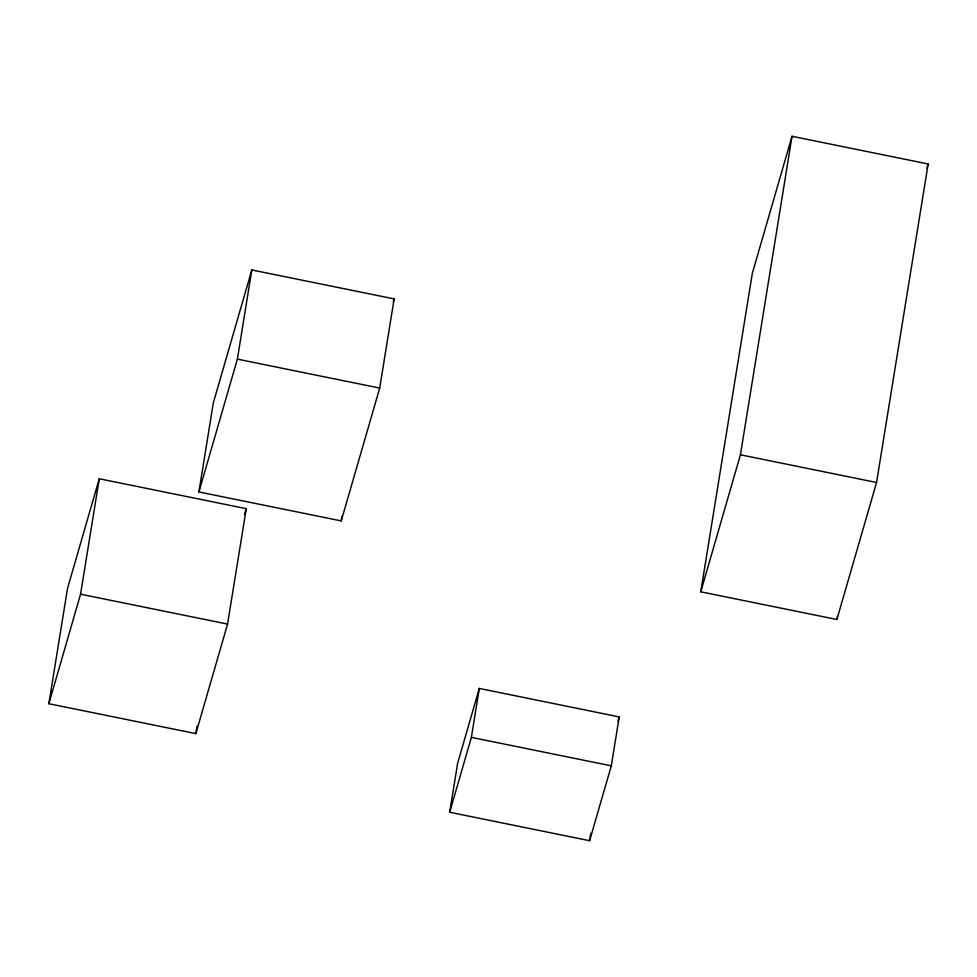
<?xml version="1.0" encoding="UTF-8"?>
<svg xmlns="http://www.w3.org/2000/svg" width="977" height="977" viewBox="0 0 977 977"><rect width="100%" height="100%" fill="white"/><g stroke="black" fill="none" stroke-linecap="round" stroke-linejoin="round"><path stroke-width="1.47" d="M48.85 703.721L67.547 588.301L99.263 478.767L246.265 508.663L227.568 624.083L195.852 733.617L48.85 703.721L80.566 594.187L99.263 478.767M198.905 491.956L213.352 402.78L251.81 269.957L394.146 298.901L379.699 388.077L341.229 520.912L198.905 491.956L237.374 359.133L251.81 269.957M195.852 733.617L197.061 726.119M341.229 520.912L341.95 516.454M449.701 812.253L457.615 763.33L479.304 688.443L619.223 716.91L611.297 765.834L589.62 840.708L449.701 812.253L471.378 737.366L479.304 688.443M589.62 840.708L590.816 833.296M700.753 591.806L752.339 273.304L792.017 136.291L928.15 163.977L876.564 482.479L836.886 619.491L700.753 591.806L740.432 454.793L792.017 136.291M836.886 619.491L837.374 616.487M244.568 514.5L246.265 508.663M393.291 301.82L394.146 298.901M617.977 721.221L619.223 716.91M926.88 168.349L928.15 163.977M740.432 454.793L876.564 482.479M237.374 359.133L379.699 388.077M80.566 594.187L227.568 624.083M471.378 737.366L611.297 765.834"/></g></svg>
